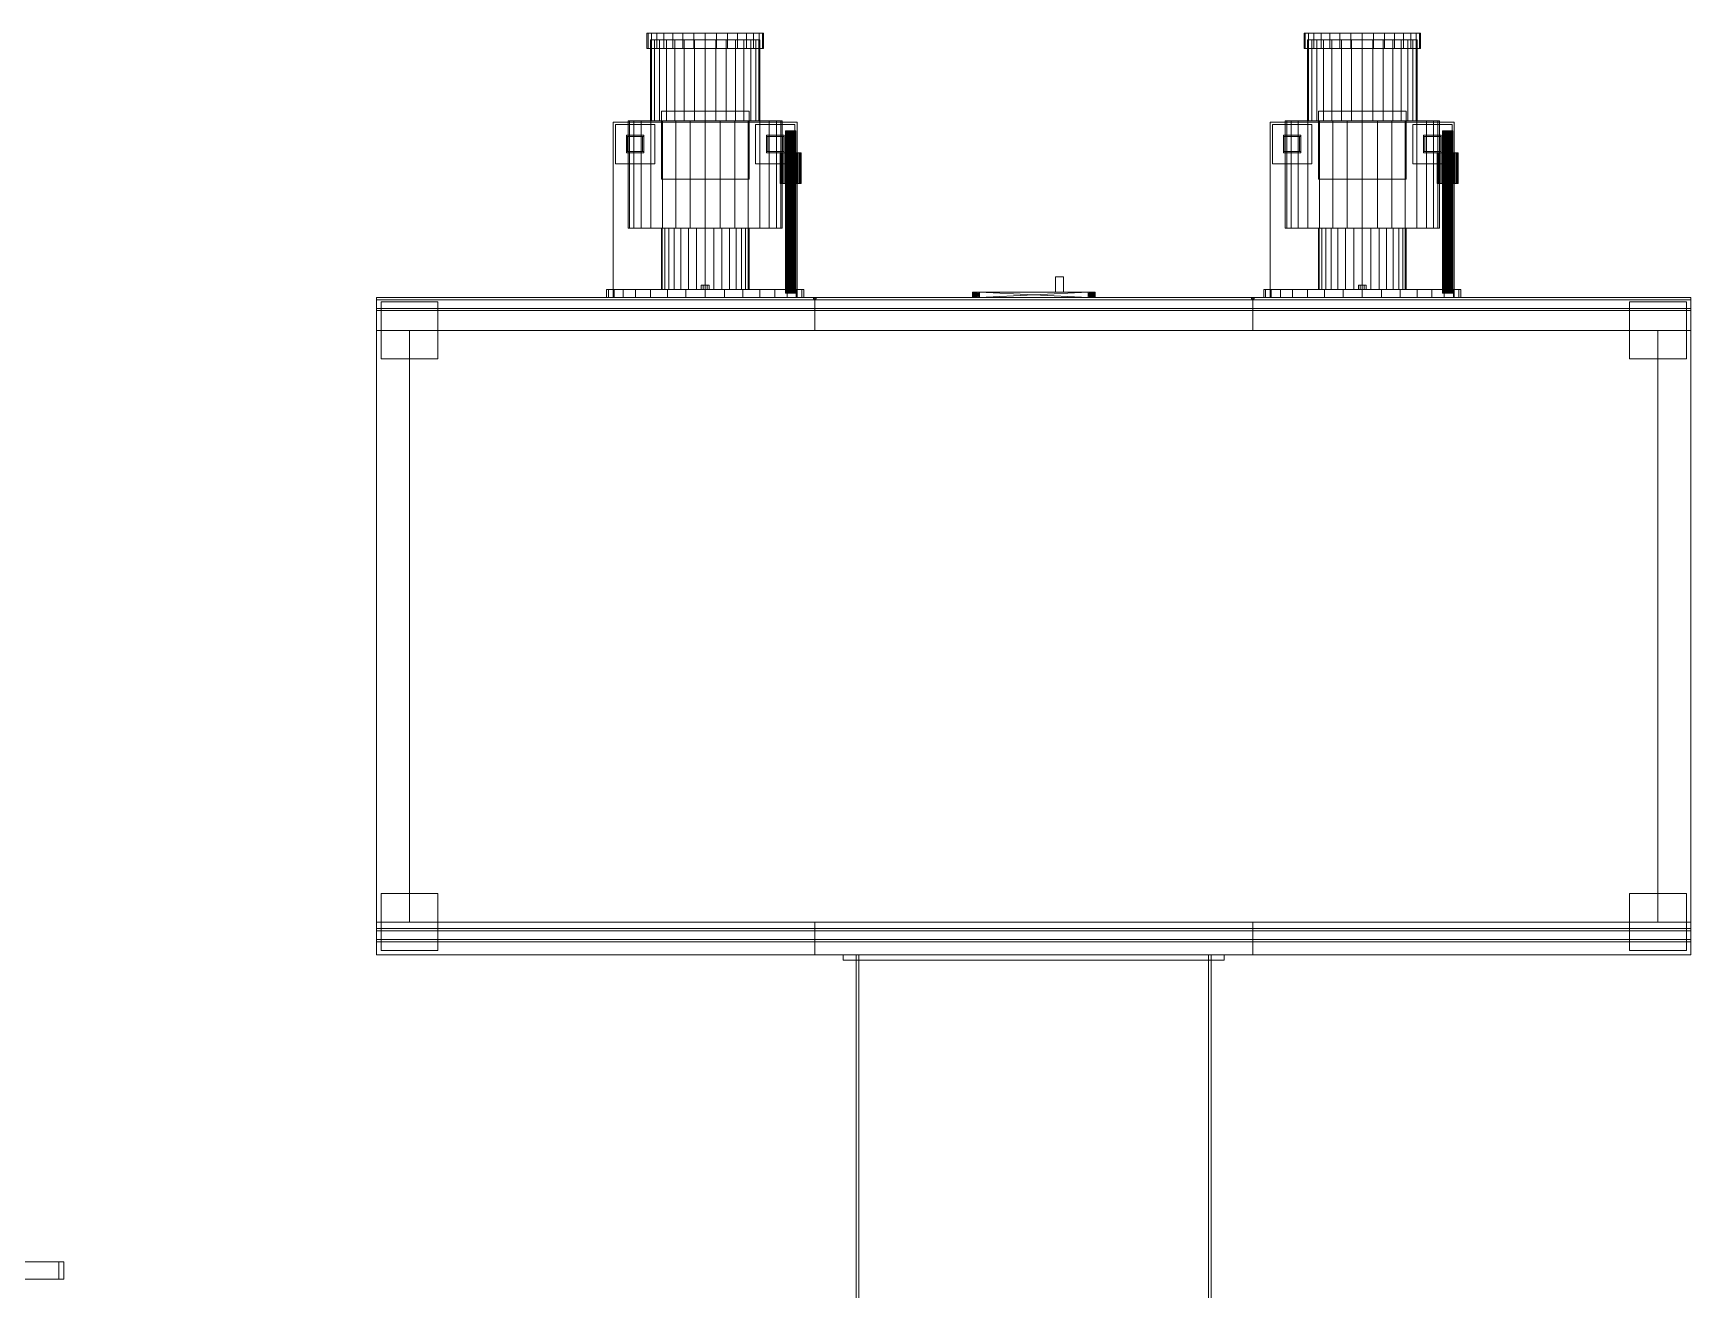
# Model space of a CAD drawing. Header units: millimetres. Extents: x -1970 to 59977, y -65068 to 6837.
# Drawn here: x 39055 to 42839, y -16564 to -13697 of the extents above; entities that cross this region are included whole.
import ezdxf

# ---------------------------------------------------------------- set-up
doc = ezdxf.new("R2010")
doc.units = ezdxf.units.MM
doc.layers.add('superior_C03', color=7, linetype='Continuous', lineweight=0)
doc.layers.add('superior_secador', color=7, linetype='Continuous', lineweight=0)

msp = doc.modelspace()

# ---------------------------------------------------------------- linework, layer by layer
at = {"layer": 'superior_C03'}
for p, q in [((39113.953, -16500), (39016.507, -16500)), ((39027.736, -16500), (39125.182, -16500)), ((39113.953, -16500), (39113.953, -16540)), ((39125.182, -16500), (39113.953, -16500)), ((39125.182, -16540), (39125.182, -16500)), ((39016.507, -16540), (39113.953, -16540)), ((39027.736, -16540), (39125.182, -16540)), ((39113.953, -16540), (39125.182, -16540))]:
    msp.add_line(p, q, dxfattribs=at)
at = {"layer": 'superior_secador'}
for p, q in [((40458.809, -13697), (40456.253, -13697)), ((40456.253, -13697), (40456.253, -13732)), ((40466.377, -13697), (40458.809, -13697)), ((40458.809, -13697), (40458.809, -13732)), ((40478.668, -13697), (40466.377, -13697)), ((40466.377, -13697), (40466.377, -13732)), ((40495.208, -13697), (40478.668, -13697)), ((40478.668, -13697), (40478.668, -13732)), ((40515.362, -13697), (40495.208, -13697)), ((40495.208, -13697), (40495.208, -13732)), ((40538.356, -13697), (40515.362, -13697)), ((40515.362, -13697), (40515.362, -13732)), ((40563.306, -13697), (40538.356, -13697)), ((40538.356, -13697), (40538.356, -13732)), ((40589.253, -13697), (40563.306, -13697)), ((40563.306, -13697), (40563.306, -13732)), ((40615.2, -13697), (40589.253, -13697)), ((40589.253, -13697), (40589.253, -13732)), ((40640.15, -13697), (40615.2, -13697)), ((40615.2, -13697), (40615.2, -13732)), ((40663.144, -13697), (40640.15, -13697)), ((40640.15, -13697), (40640.15, -13732)), ((40683.298, -13697), (40663.144, -13697)), ((40663.144, -13697), (40663.144, -13732)), ((40699.838, -13697), (40683.298, -13697)), ((40683.298, -13697), (40683.298, -13732)), ((40712.129, -13697), (40699.838, -13697)), ((40699.838, -13697), (40699.838, -13732)), ((40719.697, -13697), (40712.129, -13697)), ((40712.129, -13697), (40712.129, -13732)), ((40719.697, -13697), (40722.253, -13697)), ((40719.697, -13697), (40719.697, -13732)), ((40722.253, -13732), (40722.253, -13697)), ((41958.809, -13697), (41956.253, -13697)), ((41956.253, -13697), (41956.253, -13732)), ((41966.377, -13697), (41958.809, -13697)), ((41958.809, -13697), (41958.809, -13732)), ((41978.668, -13697), (41966.377, -13697)), ((41966.377, -13697), (41966.377, -13732)), ((41995.208, -13697), (41978.668, -13697)), ((41978.668, -13697), (41978.668, -13732)), ((42015.362, -13697), (41995.208, -13697)), ((41995.208, -13697), (41995.208, -13732)), ((42038.356, -13697), (42015.362, -13697)), ((42015.362, -13697), (42015.362, -13732)), ((42063.306, -13697), (42038.356, -13697)), ((42038.356, -13697), (42038.356, -13732)), ((42089.253, -13697), (42063.306, -13697)), ((42063.306, -13697), (42063.306, -13732)), ((42115.2, -13697), (42089.253, -13697)), ((42089.253, -13697), (42089.253, -13732)), ((42140.15, -13697), (42115.2, -13697)), ((42115.2, -13697), (42115.2, -13732)), ((42163.144, -13697), (42140.15, -13697)), ((42140.15, -13697), (42140.15, -13732)), ((42183.298, -13697), (42163.144, -13697)), ((42163.144, -13697), (42163.144, -13732)), ((42199.838, -13697), (42183.298, -13697)), ((42183.298, -13697), (42183.298, -13732)), ((42212.129, -13697), (42199.838, -13697)), ((42199.838, -13697), (42199.838, -13732)), ((42219.697, -13697), (42212.129, -13697)), ((42212.129, -13697), (42212.129, -13732)), ((42219.697, -13697), (42222.253, -13697)), ((42219.697, -13697), (42219.697, -13732)), ((42222.253, -13732), (42222.253, -13697)), ((40458.809, -13732), (40456.253, -13732)), ((40466.377, -13732), (40458.809, -13732)), ((40466.655, -13712), (40464.253, -13712)), ((40464.253, -13712), (40464.253, -13897)), ((40478.668, -13732), (40466.377, -13732)), ((40473.768, -13712), (40466.655, -13712)), ((40466.655, -13712), (40466.655, -13897)), ((40485.319, -13712), (40473.768, -13712)), ((40473.768, -13712), (40473.768, -13897)), ((40495.208, -13732), (40478.668, -13732)), ((40500.865, -13712), (40485.319, -13712)), ((40485.319, -13712), (40485.319, -13897)), ((40515.362, -13732), (40495.208, -13732)), ((40519.807, -13712), (40500.865, -13712)), ((40500.865, -13712), (40500.865, -13897)), ((40538.356, -13732), (40515.362, -13732)), ((40541.418, -13712), (40519.807, -13712)), ((40519.807, -13712), (40519.807, -13897)), ((40563.306, -13732), (40538.356, -13732)), ((40564.867, -13712), (40541.418, -13712)), ((40541.418, -13712), (40541.418, -13897)), ((40589.253, -13732), (40563.306, -13732)), ((40589.253, -13712), (40564.867, -13712)), ((40564.867, -13712), (40564.867, -13897)), ((40613.639, -13712), (40589.253, -13712)), ((40589.253, -13712), (40589.253, -13897)), ((40615.2, -13732), (40589.253, -13732)), ((40637.088, -13712), (40613.639, -13712)), ((40613.639, -13712), (40613.639, -13897)), ((40640.15, -13732), (40615.2, -13732)), ((40658.699, -13712), (40637.088, -13712)), ((40637.088, -13712), (40637.088, -13897)), ((40663.144, -13732), (40640.15, -13732)), ((40677.641, -13712), (40658.699, -13712)), ((40658.699, -13712), (40658.699, -13897)), ((40683.298, -13732), (40663.144, -13732)), ((40693.187, -13712), (40677.641, -13712)), ((40677.641, -13712), (40677.641, -13897)), ((40699.838, -13732), (40683.298, -13732)), ((40704.738, -13712), (40693.187, -13712)), ((40693.187, -13712), (40693.187, -13897)), ((40712.129, -13732), (40699.838, -13732)), ((40711.851, -13712), (40704.738, -13712)), ((40704.738, -13712), (40704.738, -13897)), ((40711.851, -13712), (40714.253, -13712)), ((40711.851, -13712), (40711.851, -13897)), ((40719.697, -13732), (40712.129, -13732)), ((40714.253, -13897), (40714.253, -13712)), ((40722.253, -13732), (40719.697, -13732)), ((41958.809, -13732), (41956.253, -13732)), ((41966.377, -13732), (41958.809, -13732)), ((41966.655, -13712), (41964.253, -13712)), ((41964.253, -13712), (41964.253, -13897)), ((41978.668, -13732), (41966.377, -13732)), ((41973.768, -13712), (41966.655, -13712)), ((41966.655, -13712), (41966.655, -13897)), ((41985.319, -13712), (41973.768, -13712)), ((41973.768, -13712), (41973.768, -13897)), ((41995.208, -13732), (41978.668, -13732)), ((42000.865, -13712), (41985.319, -13712)), ((41985.319, -13712), (41985.319, -13897)), ((42015.362, -13732), (41995.208, -13732)), ((42019.807, -13712), (42000.865, -13712)), ((42000.865, -13712), (42000.865, -13897)), ((42038.356, -13732), (42015.362, -13732)), ((42041.418, -13712), (42019.807, -13712)), ((42019.807, -13712), (42019.807, -13897)), ((42063.306, -13732), (42038.356, -13732)), ((42064.867, -13712), (42041.418, -13712)), ((42041.418, -13712), (42041.418, -13897)), ((42089.253, -13732), (42063.306, -13732)), ((42089.253, -13712), (42064.867, -13712)), ((42064.867, -13712), (42064.867, -13897)), ((42113.639, -13712), (42089.253, -13712)), ((42089.253, -13712), (42089.253, -13897)), ((42115.2, -13732), (42089.253, -13732)), ((42137.088, -13712), (42113.639, -13712)), ((42113.639, -13712), (42113.639, -13897)), ((42140.15, -13732), (42115.2, -13732)), ((42158.699, -13712), (42137.088, -13712)), ((42137.088, -13712), (42137.088, -13897)), ((42163.144, -13732), (42140.15, -13732)), ((42177.641, -13712), (42158.699, -13712)), ((42158.699, -13712), (42158.699, -13897)), ((42183.298, -13732), (42163.144, -13732)), ((42193.187, -13712), (42177.641, -13712)), ((42177.641, -13712), (42177.641, -13897)), ((42199.838, -13732), (42183.298, -13732)), ((42204.738, -13712), (42193.187, -13712)), ((42193.187, -13712), (42193.187, -13897)), ((42212.129, -13732), (42199.838, -13732)), ((42211.851, -13712), (42204.738, -13712)), ((42204.738, -13712), (42204.738, -13897)), ((42211.851, -13712), (42214.253, -13712)), ((42211.851, -13712), (42211.851, -13897)), ((42219.697, -13732), (42212.129, -13732)), ((42214.253, -13897), (42214.253, -13712)), ((42222.253, -13732), (42219.697, -13732)), ((40489.253, -14030), (40489.253, -13875)), ((40489.253, -13875), (40689.253, -13875)), ((40689.253, -13875), (40689.253, -14030)), ((41989.253, -14030), (41989.253, -13875)), ((41989.253, -13875), (42189.253, -13875)), ((42189.253, -13875), (42189.253, -14030)), ((40379.253, -14300), (40379.253, -13900)), ((40379.253, -13900), (40799.253, -13900)), ((40384.253, -13995), (40384.253, -13905)), ((40384.253, -13905), (40474.253, -13905)), ((40416.635, -13897), (40413.253, -13897)), ((40413.253, -13897), (40413.253, -14142)), ((40426.65, -13897), (40416.635, -13897)), ((40416.635, -13897), (40416.635, -14142)), ((40442.914, -13897), (40426.65, -13897)), ((40426.65, -13897), (40426.65, -14142)), ((40464.802, -13897), (40442.914, -13897)), ((40442.914, -13897), (40442.914, -14142)), ((40466.655, -13897), (40464.253, -13897)), ((40491.473, -13897), (40464.802, -13897)), ((40464.802, -13897), (40464.802, -14142)), ((40473.768, -13897), (40466.655, -13897)), ((40485.319, -13897), (40473.768, -13897)), ((40474.253, -13905), (40474.253, -13995)), ((40500.865, -13897), (40485.319, -13897)), ((40521.901, -13897), (40491.473, -13897)), ((40491.473, -13897), (40491.473, -14142)), ((40519.807, -13897), (40500.865, -13897)), ((40541.418, -13897), (40519.807, -13897)), ((40554.917, -13897), (40521.901, -13897)), ((40521.901, -13897), (40521.901, -14142)), ((40564.867, -13897), (40541.418, -13897)), ((40589.253, -13897), (40554.917, -13897)), ((40554.917, -13897), (40554.917, -14142)), ((40589.253, -13897), (40564.867, -13897)), ((40623.589, -13897), (40589.253, -13897)), ((40589.253, -13897), (40589.253, -14142)), ((40613.639, -13897), (40589.253, -13897)), ((40637.088, -13897), (40613.639, -13897)), ((40656.605, -13897), (40623.589, -13897)), ((40623.589, -13897), (40623.589, -14142)), ((40658.699, -13897), (40637.088, -13897)), ((40687.033, -13897), (40656.605, -13897)), ((40656.605, -13897), (40656.605, -14142)), ((40677.641, -13897), (40658.699, -13897)), ((40693.187, -13897), (40677.641, -13897)), ((40713.704, -13897), (40687.033, -13897)), ((40687.033, -13897), (40687.033, -14142)), ((40704.738, -13897), (40693.187, -13897)), ((40704.253, -13995), (40704.253, -13905)), ((40704.253, -13905), (40794.253, -13905)), ((40711.851, -13897), (40704.738, -13897)), ((40714.253, -13897), (40711.851, -13897)), ((40735.592, -13897), (40713.704, -13897)), ((40713.704, -13897), (40713.704, -14142)), ((40751.856, -13897), (40735.592, -13897)), ((40735.592, -13897), (40735.592, -14142)), ((40761.871, -13897), (40751.856, -13897)), ((40751.856, -13897), (40751.856, -14142)), ((40761.871, -13897), (40765.253, -13897)), ((40761.871, -13897), (40761.871, -14142)), ((40765.253, -14142), (40765.253, -13897)), ((40772.484, -13920), (40772.253, -13920)), ((40772.253, -13920), (40772.253, -14290)), ((40773.166, -13920), (40772.484, -13920)), ((40772.484, -13920), (40772.484, -14290)), ((40774.275, -13920), (40773.166, -13920)), ((40773.166, -13920), (40773.166, -14290)), ((40775.768, -13920), (40774.275, -13920)), ((40774.275, -13920), (40774.275, -14290)), ((40777.586, -13920), (40775.768, -13920)), ((40775.768, -13920), (40775.768, -14290)), ((40779.661, -13920), (40777.586, -13920)), ((40777.586, -13920), (40777.586, -14290)), ((40781.912, -13920), (40779.661, -13920)), ((40779.661, -13920), (40779.661, -14290)), ((40784.253, -13920), (40781.912, -13920)), ((40781.912, -13920), (40781.912, -14290)), ((40786.594, -13920), (40784.253, -13920)), ((40784.253, -13920), (40784.253, -14290)), ((40788.845, -13920), (40786.594, -13920)), ((40786.594, -13920), (40786.594, -14290)), ((40790.92, -13920), (40788.845, -13920)), ((40788.845, -13920), (40788.845, -14290)), ((40792.738, -13920), (40790.92, -13920)), ((40790.92, -13920), (40790.92, -14290)), ((40794.231, -13920), (40792.738, -13920)), ((40792.738, -13920), (40792.738, -14290)), ((40795.34, -13920), (40794.231, -13920)), ((40794.231, -13920), (40794.231, -14290)), ((40794.253, -13905), (40794.253, -13995)), ((40796.022, -13920), (40795.34, -13920)), ((40795.34, -13920), (40795.34, -14290)), ((40796.022, -13920), (40796.253, -13920)), ((40796.022, -13920), (40796.022, -14290)), ((40796.253, -14290), (40796.253, -13920)), ((40799.253, -13900), (40799.253, -14300)), ((41879.253, -14300), (41879.253, -13900)), ((41879.253, -13900), (42299.253, -13900)), ((41884.253, -13995), (41884.253, -13905)), ((41884.253, -13905), (41974.253, -13905)), ((41916.635, -13897), (41913.253, -13897)), ((41913.253, -13897), (41913.253, -14142)), ((41926.65, -13897), (41916.635, -13897)), ((41916.635, -13897), (41916.635, -14142)), ((41942.914, -13897), (41926.65, -13897)), ((41926.65, -13897), (41926.65, -14142)), ((41964.802, -13897), (41942.914, -13897)), ((41942.914, -13897), (41942.914, -14142)), ((41966.655, -13897), (41964.253, -13897)), ((41991.473, -13897), (41964.802, -13897)), ((41964.802, -13897), (41964.802, -14142)), ((41973.768, -13897), (41966.655, -13897)), ((41985.319, -13897), (41973.768, -13897)), ((41974.253, -13905), (41974.253, -13995)), ((42000.865, -13897), (41985.319, -13897)), ((42021.901, -13897), (41991.473, -13897)), ((41991.473, -13897), (41991.473, -14142)), ((42019.807, -13897), (42000.865, -13897)), ((42041.418, -13897), (42019.807, -13897)), ((42054.917, -13897), (42021.901, -13897)), ((42021.901, -13897), (42021.901, -14142)), ((42064.867, -13897), (42041.418, -13897)), ((42089.253, -13897), (42054.917, -13897)), ((42054.917, -13897), (42054.917, -14142)), ((42089.253, -13897), (42064.867, -13897)), ((42123.589, -13897), (42089.253, -13897)), ((42089.253, -13897), (42089.253, -14142)), ((42113.639, -13897), (42089.253, -13897)), ((42137.088, -13897), (42113.639, -13897)), ((42156.605, -13897), (42123.589, -13897)), ((42123.589, -13897), (42123.589, -14142)), ((42158.699, -13897), (42137.088, -13897)), ((42187.033, -13897), (42156.605, -13897)), ((42156.605, -13897), (42156.605, -14142)), ((42177.641, -13897), (42158.699, -13897)), ((42193.187, -13897), (42177.641, -13897)), ((42213.704, -13897), (42187.033, -13897)), ((42187.033, -13897), (42187.033, -14142)), ((42204.738, -13897), (42193.187, -13897)), ((42204.253, -13995), (42204.253, -13905)), ((42204.253, -13905), (42294.253, -13905)), ((42211.851, -13897), (42204.738, -13897)), ((42214.253, -13897), (42211.851, -13897)), ((42235.592, -13897), (42213.704, -13897)), ((42213.704, -13897), (42213.704, -14142)), ((42251.856, -13897), (42235.592, -13897)), ((42235.592, -13897), (42235.592, -14142)), ((42261.871, -13897), (42251.856, -13897)), ((42251.856, -13897), (42251.856, -14142)), ((42261.871, -13897), (42265.253, -13897)), ((42261.871, -13897), (42261.871, -14142)), ((42265.253, -14142), (42265.253, -13897)), ((42272.484, -13920), (42272.253, -13920)), ((42272.253, -13920), (42272.253, -14290)), ((42273.166, -13920), (42272.484, -13920)), ((42272.484, -13920), (42272.484, -14290)), ((42274.275, -13920), (42273.166, -13920)), ((42273.166, -13920), (42273.166, -14290)), ((42275.768, -13920), (42274.275, -13920)), ((42274.275, -13920), (42274.275, -14290)), ((42277.586, -13920), (42275.768, -13920)), ((42275.768, -13920), (42275.768, -14290)), ((42279.661, -13920), (42277.586, -13920)), ((42277.586, -13920), (42277.586, -14290)), ((42281.912, -13920), (42279.661, -13920)), ((42279.661, -13920), (42279.661, -14290)), ((42284.253, -13920), (42281.912, -13920)), ((42281.912, -13920), (42281.912, -14290)), ((42286.594, -13920), (42284.253, -13920)), ((42284.253, -13920), (42284.253, -14290)), ((42288.845, -13920), (42286.594, -13920)), ((42286.594, -13920), (42286.594, -14290)), ((42290.92, -13920), (42288.845, -13920)), ((42288.845, -13920), (42288.845, -14290)), ((42292.738, -13920), (42290.92, -13920)), ((42290.92, -13920), (42290.92, -14290)), ((42294.231, -13920), (42292.738, -13920)), ((42292.738, -13920), (42292.738, -14290)), ((42295.34, -13920), (42294.231, -13920)), ((42294.231, -13920), (42294.231, -14290)), ((42294.253, -13905), (42294.253, -13995)), ((42296.022, -13920), (42295.34, -13920)), ((42295.34, -13920), (42295.34, -14290)), ((42296.022, -13920), (42296.253, -13920)), ((42296.022, -13920), (42296.022, -14290)), ((42296.253, -14290), (42296.253, -13920)), ((42299.253, -13900), (42299.253, -14300)), ((40409.253, -13933), (40409.253, -13930)), ((40409.253, -13930), (40449.253, -13930)), ((40449.253, -13933), (40409.253, -13933)), ((40409.253, -13967), (40409.253, -13933)), ((40409.253, -13933), (40412.253, -13933)), ((40412.253, -13933), (40412.253, -13967)), ((40446.253, -13967), (40446.253, -13933)), ((40446.253, -13933), (40449.253, -13933)), ((40449.253, -13930), (40449.253, -13933)), ((40449.253, -13933), (40449.253, -13967)), ((40729.253, -13933), (40729.253, -13930)), ((40729.253, -13930), (40769.253, -13930)), ((40769.253, -13933), (40729.253, -13933)), ((40729.253, -13967), (40729.253, -13933)), ((40729.253, -13933), (40732.253, -13933)), ((40732.253, -13933), (40732.253, -13967)), ((40766.253, -13967), (40766.253, -13933)), ((40766.253, -13933), (40769.253, -13933)), ((40769.253, -13930), (40769.253, -13933)), ((40769.253, -13933), (40769.253, -13967)), ((41909.253, -13933), (41909.253, -13930)), ((41909.253, -13930), (41949.253, -13930)), ((41949.253, -13933), (41909.253, -13933)), ((41909.253, -13967), (41909.253, -13933)), ((41909.253, -13933), (41912.253, -13933)), ((41912.253, -13933), (41912.253, -13967)), ((41946.253, -13967), (41946.253, -13933)), ((41946.253, -13933), (41949.253, -13933)), ((41949.253, -13930), (41949.253, -13933)), ((41949.253, -13933), (41949.253, -13967)), ((42229.253, -13933), (42229.253, -13930)), ((42229.253, -13930), (42269.253, -13930)), ((42269.253, -13933), (42229.253, -13933)), ((42229.253, -13967), (42229.253, -13933)), ((42229.253, -13933), (42232.253, -13933)), ((42232.253, -13933), (42232.253, -13967)), ((42266.253, -13967), (42266.253, -13933)), ((42266.253, -13933), (42269.253, -13933)), ((42269.253, -13930), (42269.253, -13933)), ((42269.253, -13933), (42269.253, -13967)), ((40474.253, -13995), (40384.253, -13995)), ((40409.253, -13970), (40409.253, -13967)), ((40409.253, -13967), (40449.253, -13967)), ((40412.253, -13967), (40409.253, -13967)), ((40449.253, -13970), (40409.253, -13970)), ((40449.253, -13967), (40446.253, -13967)), ((40449.253, -13967), (40449.253, -13970)), ((40794.253, -13995), (40704.253, -13995)), ((40729.253, -13970), (40729.253, -13967)), ((40729.253, -13967), (40769.253, -13967)), ((40732.253, -13967), (40729.253, -13967)), ((40769.253, -13970), (40729.253, -13970)), ((40760.714, -13970), (40760.253, -13970)), ((40760.253, -13970), (40760.253, -14040)), ((40762.08, -13970), (40760.714, -13970)), ((40760.714, -13970), (40760.714, -14040)), ((40764.298, -13970), (40762.08, -13970)), ((40762.08, -13970), (40762.08, -14040)), ((40767.282, -13970), (40764.298, -13970)), ((40764.298, -13970), (40764.298, -14040)), ((40769.253, -13967), (40766.253, -13967)), ((40770.919, -13970), (40767.282, -13970)), ((40767.282, -13970), (40767.282, -14040)), ((40769.253, -13967), (40769.253, -13970)), ((40775.069, -13970), (40770.919, -13970)), ((40770.919, -13970), (40770.919, -14040)), ((40779.571, -13970), (40775.069, -13970)), ((40775.069, -13970), (40775.069, -14040)), ((40784.253, -13970), (40779.571, -13970)), ((40779.571, -13970), (40779.571, -14040)), ((40788.935, -13970), (40784.253, -13970)), ((40784.253, -13970), (40784.253, -14040)), ((40793.437, -13970), (40788.935, -13970)), ((40788.935, -13970), (40788.935, -14040)), ((40797.587, -13970), (40793.437, -13970)), ((40793.437, -13970), (40793.437, -14040)), ((40801.224, -13970), (40797.587, -13970)), ((40797.587, -13970), (40797.587, -14040)), ((40804.208, -13970), (40801.224, -13970)), ((40801.224, -13970), (40801.224, -14040)), ((40806.426, -13970), (40804.208, -13970)), ((40804.208, -13970), (40804.208, -14040)), ((40807.792, -13970), (40806.426, -13970)), ((40806.426, -13970), (40806.426, -14040)), ((40807.792, -13970), (40808.253, -13970)), ((40807.792, -13970), (40807.792, -14040)), ((40808.253, -14040), (40808.253, -13970)), ((41974.253, -13995), (41884.253, -13995)), ((41909.253, -13970), (41909.253, -13967)), ((41909.253, -13967), (41949.253, -13967)), ((41912.253, -13967), (41909.253, -13967)), ((41949.253, -13970), (41909.253, -13970)), ((41949.253, -13967), (41946.253, -13967)), ((41949.253, -13967), (41949.253, -13970)), ((42294.253, -13995), (42204.253, -13995)), ((42229.253, -13970), (42229.253, -13967)), ((42229.253, -13967), (42269.253, -13967)), ((42232.253, -13967), (42229.253, -13967)), ((42269.253, -13970), (42229.253, -13970)), ((42260.714, -13970), (42260.253, -13970)), ((42260.253, -13970), (42260.253, -14040)), ((42262.08, -13970), (42260.714, -13970)), ((42260.714, -13970), (42260.714, -14040)), ((42264.298, -13970), (42262.08, -13970)), ((42262.08, -13970), (42262.08, -14040)), ((42267.282, -13970), (42264.298, -13970)), ((42264.298, -13970), (42264.298, -14040)), ((42269.253, -13967), (42266.253, -13967)), ((42270.919, -13970), (42267.282, -13970)), ((42267.282, -13970), (42267.282, -14040)), ((42269.253, -13967), (42269.253, -13970)), ((42275.069, -13970), (42270.919, -13970)), ((42270.919, -13970), (42270.919, -14040)), ((42279.571, -13970), (42275.069, -13970)), ((42275.069, -13970), (42275.069, -14040)), ((42284.253, -13970), (42279.571, -13970)), ((42279.571, -13970), (42279.571, -14040)), ((42288.935, -13970), (42284.253, -13970)), ((42284.253, -13970), (42284.253, -14040)), ((42293.437, -13970), (42288.935, -13970)), ((42288.935, -13970), (42288.935, -14040)), ((42297.587, -13970), (42293.437, -13970)), ((42293.437, -13970), (42293.437, -14040)), ((42301.224, -13970), (42297.587, -13970)), ((42297.587, -13970), (42297.587, -14040)), ((42304.208, -13970), (42301.224, -13970)), ((42301.224, -13970), (42301.224, -14040)), ((42306.426, -13970), (42304.208, -13970)), ((42304.208, -13970), (42304.208, -14040)), ((42307.792, -13970), (42306.426, -13970)), ((42306.426, -13970), (42306.426, -14040)), ((42307.792, -13970), (42308.253, -13970)), ((42307.792, -13970), (42307.792, -14040)), ((42308.253, -14040), (42308.253, -13970)), ((40689.253, -14030), (40489.253, -14030)), ((42189.253, -14030), (41989.253, -14030)), ((40760.714, -14040), (40760.253, -14040)), ((40762.08, -14040), (40760.714, -14040)), ((40764.298, -14040), (40762.08, -14040)), ((40767.282, -14040), (40764.298, -14040)), ((40770.919, -14040), (40767.282, -14040)), ((40775.069, -14040), (40770.919, -14040)), ((40779.571, -14040), (40775.069, -14040)), ((40784.253, -14040), (40779.571, -14040)), ((40788.935, -14040), (40784.253, -14040)), ((40793.437, -14040), (40788.935, -14040)), ((40797.587, -14040), (40793.437, -14040)), ((40801.224, -14040), (40797.587, -14040)), ((40804.208, -14040), (40801.224, -14040)), ((40806.426, -14040), (40804.208, -14040)), ((40807.792, -14040), (40806.426, -14040)), ((40808.253, -14040), (40807.792, -14040)), ((42260.714, -14040), (42260.253, -14040)), ((42262.08, -14040), (42260.714, -14040)), ((42264.298, -14040), (42262.08, -14040)), ((42267.282, -14040), (42264.298, -14040)), ((42270.919, -14040), (42267.282, -14040)), ((42275.069, -14040), (42270.919, -14040)), ((42279.571, -14040), (42275.069, -14040)), ((42284.253, -14040), (42279.571, -14040)), ((42288.935, -14040), (42284.253, -14040)), ((42293.437, -14040), (42288.935, -14040)), ((42297.587, -14040), (42293.437, -14040)), ((42301.224, -14040), (42297.587, -14040)), ((42304.208, -14040), (42301.224, -14040)), ((42306.426, -14040), (42304.208, -14040)), ((42307.792, -14040), (42306.426, -14040)), ((42308.253, -14040), (42307.792, -14040)), ((40416.635, -14142), (40413.253, -14142)), ((40426.65, -14142), (40416.635, -14142)), ((40442.914, -14142), (40426.65, -14142)), ((40464.802, -14142), (40442.914, -14142)), ((40491.473, -14142), (40464.802, -14142)), ((40491.174, -14142), (40489.253, -14142)), ((40489.253, -14142), (40489.253, -14282)), ((40496.865, -14142), (40491.174, -14142)), ((40491.174, -14142), (40491.174, -14282)), ((40521.901, -14142), (40491.473, -14142)), ((40506.106, -14142), (40496.865, -14142)), ((40496.865, -14142), (40496.865, -14282)), ((40518.542, -14142), (40506.106, -14142)), ((40506.106, -14142), (40506.106, -14282)), ((40533.696, -14142), (40518.542, -14142)), ((40518.542, -14142), (40518.542, -14282)), ((40554.917, -14142), (40521.901, -14142)), ((40550.985, -14142), (40533.696, -14142)), ((40533.696, -14142), (40533.696, -14282)), ((40569.744, -14142), (40550.985, -14142)), ((40550.985, -14142), (40550.985, -14282)), ((40589.253, -14142), (40554.917, -14142)), ((40589.253, -14142), (40569.744, -14142)), ((40569.744, -14142), (40569.744, -14282)), ((40608.762, -14142), (40589.253, -14142)), ((40589.253, -14142), (40589.253, -14282)), ((40623.589, -14142), (40589.253, -14142)), ((40627.521, -14142), (40608.762, -14142)), ((40608.762, -14142), (40608.762, -14282)), ((40656.605, -14142), (40623.589, -14142)), ((40644.81, -14142), (40627.521, -14142)), ((40627.521, -14142), (40627.521, -14282)), ((40659.964, -14142), (40644.81, -14142)), ((40644.81, -14142), (40644.81, -14282)), ((40687.033, -14142), (40656.605, -14142)), ((40672.4, -14142), (40659.964, -14142)), ((40659.964, -14142), (40659.964, -14282)), ((40681.641, -14142), (40672.4, -14142)), ((40672.4, -14142), (40672.4, -14282)), ((40687.331, -14142), (40681.641, -14142)), ((40681.641, -14142), (40681.641, -14282)), ((40713.704, -14142), (40687.033, -14142)), ((40687.331, -14142), (40689.253, -14142)), ((40687.331, -14142), (40687.331, -14282)), ((40689.253, -14282), (40689.253, -14142)), ((40735.592, -14142), (40713.704, -14142)), ((40751.856, -14142), (40735.592, -14142)), ((40761.871, -14142), (40751.856, -14142)), ((40765.253, -14142), (40761.871, -14142)), ((41916.635, -14142), (41913.253, -14142)), ((41926.65, -14142), (41916.635, -14142)), ((41942.914, -14142), (41926.65, -14142)), ((41964.802, -14142), (41942.914, -14142)), ((41991.473, -14142), (41964.802, -14142)), ((41991.174, -14142), (41989.253, -14142)), ((41989.253, -14142), (41989.253, -14282)), ((41996.865, -14142), (41991.174, -14142)), ((41991.174, -14142), (41991.174, -14282)), ((42021.901, -14142), (41991.473, -14142)), ((42006.106, -14142), (41996.865, -14142)), ((41996.865, -14142), (41996.865, -14282)), ((42018.542, -14142), (42006.106, -14142)), ((42006.106, -14142), (42006.106, -14282)), ((42033.696, -14142), (42018.542, -14142)), ((42018.542, -14142), (42018.542, -14282)), ((42054.917, -14142), (42021.901, -14142)), ((42050.985, -14142), (42033.696, -14142)), ((42033.696, -14142), (42033.696, -14282)), ((42069.744, -14142), (42050.985, -14142)), ((42050.985, -14142), (42050.985, -14282)), ((42089.253, -14142), (42054.917, -14142)), ((42089.253, -14142), (42069.744, -14142)), ((42069.744, -14142), (42069.744, -14282)), ((42108.762, -14142), (42089.253, -14142)), ((42089.253, -14142), (42089.253, -14282)), ((42123.589, -14142), (42089.253, -14142)), ((42127.521, -14142), (42108.762, -14142)), ((42108.762, -14142), (42108.762, -14282)), ((42156.605, -14142), (42123.589, -14142)), ((42144.81, -14142), (42127.521, -14142)), ((42127.521, -14142), (42127.521, -14282)), ((42159.964, -14142), (42144.81, -14142)), ((42144.81, -14142), (42144.81, -14282)), ((42187.033, -14142), (42156.605, -14142)), ((42172.4, -14142), (42159.964, -14142)), ((42159.964, -14142), (42159.964, -14282)), ((42181.641, -14142), (42172.4, -14142)), ((42172.4, -14142), (42172.4, -14282)), ((42187.331, -14142), (42181.641, -14142)), ((42181.641, -14142), (42181.641, -14282)), ((42213.704, -14142), (42187.033, -14142)), ((42187.331, -14142), (42189.253, -14142)), ((42187.331, -14142), (42187.331, -14282)), ((42189.253, -14282), (42189.253, -14142)), ((42235.592, -14142), (42213.704, -14142)), ((42251.856, -14142), (42235.592, -14142)), ((42261.871, -14142), (42251.856, -14142)), ((42265.253, -14142), (42261.871, -14142)), ((41389.253, -14288), (41389.253, -14253)), ((41389.253, -14253), (41407.253, -14253)), ((41407.253, -14253), (41407.253, -14288)), ((39839.253, -14330), (39839.253, -14300)), ((39839.253, -14300), (42839.253, -14300)), ((39839.253, -14305), (39839.253, -14300)), ((39839.253, -15800), (39839.253, -14300)), ((39839.253, -14375), (39839.253, -14300)), ((39839.253, -14300), (40839.253, -14300)), ((40368.576, -14282), (40364.253, -14282)), ((40364.253, -14282), (40364.253, -14300)), ((40368.576, -14300), (40364.253, -14300)), ((40381.38, -14282), (40368.576, -14282)), ((40368.576, -14282), (40368.576, -14300)), ((40381.38, -14300), (40368.576, -14300)), ((40799.253, -14300), (40379.253, -14300)), ((40402.172, -14282), (40381.38, -14282)), ((40381.38, -14282), (40381.38, -14300)), ((40402.172, -14300), (40381.38, -14300)), ((40430.154, -14282), (40402.172, -14282)), ((40402.172, -14282), (40402.172, -14300)), ((40430.154, -14300), (40402.172, -14300)), ((40464.25, -14282), (40430.154, -14282)), ((40430.154, -14282), (40430.154, -14300)), ((40464.25, -14300), (40430.154, -14300)), ((40503.149, -14282), (40464.25, -14282)), ((40464.25, -14282), (40464.25, -14300)), ((40503.149, -14300), (40464.25, -14300)), ((40491.174, -14282), (40489.253, -14282)), ((40496.865, -14282), (40491.174, -14282)), ((40506.106, -14282), (40496.865, -14282)), ((40545.358, -14282), (40503.149, -14282)), ((40503.149, -14282), (40503.149, -14300)), ((40545.358, -14300), (40503.149, -14300)), ((40518.542, -14282), (40506.106, -14282)), ((40533.696, -14282), (40518.542, -14282)), ((40550.985, -14282), (40533.696, -14282)), ((40589.253, -14282), (40545.358, -14282)), ((40545.358, -14282), (40545.358, -14300)), ((40589.253, -14300), (40545.358, -14300)), ((40569.744, -14282), (40550.985, -14282)), ((40589.253, -14282), (40569.744, -14282)), ((40584.753, -14272), (40580.253, -14272)), ((40580.253, -14272), (40580.253, -14282)), ((40584.753, -14282), (40580.253, -14282)), ((40593.753, -14272), (40584.753, -14272)), ((40584.753, -14272), (40584.753, -14282)), ((40593.753, -14282), (40584.753, -14282)), ((40633.148, -14282), (40589.253, -14282)), ((40589.253, -14282), (40589.253, -14300)), ((40608.762, -14282), (40589.253, -14282)), ((40633.148, -14300), (40589.253, -14300)), ((40593.753, -14272), (40598.253, -14272)), ((40593.753, -14272), (40593.753, -14282)), ((40598.253, -14282), (40593.753, -14282)), ((40598.253, -14282), (40598.253, -14272)), ((40627.521, -14282), (40608.762, -14282)), ((40644.81, -14282), (40627.521, -14282)), ((40675.357, -14282), (40633.148, -14282)), ((40633.148, -14282), (40633.148, -14300)), ((40675.357, -14300), (40633.148, -14300)), ((40659.964, -14282), (40644.81, -14282)), ((40672.4, -14282), (40659.964, -14282)), ((40681.641, -14282), (40672.4, -14282)), ((40714.256, -14282), (40675.357, -14282)), ((40675.357, -14282), (40675.357, -14300)), ((40714.256, -14300), (40675.357, -14300)), ((40687.331, -14282), (40681.641, -14282)), ((40689.253, -14282), (40687.331, -14282)), ((40748.352, -14282), (40714.256, -14282)), ((40714.256, -14282), (40714.256, -14300)), ((40748.352, -14300), (40714.256, -14300)), ((40776.334, -14282), (40748.352, -14282)), ((40748.352, -14282), (40748.352, -14300)), ((40776.334, -14300), (40748.352, -14300)), ((40772.484, -14290), (40772.253, -14290)), ((40773.166, -14290), (40772.484, -14290)), ((40774.275, -14290), (40773.166, -14290)), ((40775.768, -14290), (40774.275, -14290)), ((40777.586, -14290), (40775.768, -14290)), ((40797.126, -14282), (40776.334, -14282)), ((40776.334, -14282), (40776.334, -14300)), ((40797.126, -14300), (40776.334, -14300)), ((40779.661, -14290), (40777.586, -14290)), ((40781.912, -14290), (40779.661, -14290)), ((40784.253, -14290), (40781.912, -14290)), ((40786.594, -14290), (40784.253, -14290)), ((40788.845, -14290), (40786.594, -14290)), ((40790.92, -14290), (40788.845, -14290)), ((40792.738, -14290), (40790.92, -14290)), ((40794.231, -14290), (40792.738, -14290)), ((40795.34, -14290), (40794.231, -14290)), ((40796.022, -14290), (40795.34, -14290)), ((40796.253, -14290), (40796.022, -14290)), ((40809.93, -14282), (40797.126, -14282)), ((40797.126, -14282), (40797.126, -14300)), ((40809.93, -14300), (40797.126, -14300)), ((40809.93, -14282), (40814.253, -14282)), ((40809.93, -14282), (40809.93, -14300)), ((40814.253, -14300), (40809.93, -14300)), ((40814.253, -14300), (40814.253, -14282)), ((40836.253, -14303), (40836.253, -14300)), ((40836.253, -14300), (40842.253, -14300)), ((40842.253, -14303), (40836.253, -14303)), ((40839.253, -14300), (40839.253, -14375)), ((40839.253, -14300), (41839.253, -14300)), ((40842.253, -14300), (40842.253, -14303)), ((41199.413, -14288), (41199.253, -14288)), ((41199.253, -14288), (41199.893, -14288)), ((41200.693, -14288), (41199.253, -14288)), ((41199.253, -14288), (41201.813, -14288)), ((41199.413, -14288), (41199.253, -14300)), ((41199.253, -14288), (41199.253, -14300)), ((41199.253, -14288), (41199.413, -14300)), ((41199.253, -14300), (41199.413, -14300)), ((41199.893, -14300), (41199.253, -14300)), ((41199.253, -14300), (41200.693, -14300)), ((41201.813, -14300), (41199.253, -14300)), ((41200.693, -14288), (41199.413, -14288)), ((41199.413, -14288), (41199.893, -14288)), ((41199.893, -14288), (41199.413, -14300)), ((41199.413, -14288), (41199.413, -14300)), ((41199.413, -14288), (41199.893, -14300)), ((41199.413, -14300), (41200.693, -14300)), ((41199.893, -14300), (41199.413, -14300)), ((41199.893, -14288), (41200.693, -14288)), ((41199.893, -14288), (41201.813, -14288)), ((41200.693, -14288), (41199.893, -14300)), ((41199.893, -14288), (41199.893, -14300)), ((41199.893, -14288), (41200.693, -14300)), ((41200.693, -14300), (41199.893, -14300)), ((41201.813, -14300), (41199.893, -14300)), ((41203.253, -14288), (41200.693, -14288)), ((41200.693, -14288), (41201.813, -14288)), ((41207.093, -14288), (41200.693, -14288)), ((41463.253, -14288), (41200.693, -14288)), ((41201.813, -14288), (41200.693, -14300)), ((41200.693, -14288), (41200.693, -14300)), ((41200.693, -14288), (41201.813, -14300)), ((41200.693, -14300), (41203.253, -14300)), ((41201.813, -14300), (41200.693, -14300)), ((41200.693, -14300), (41207.093, -14300)), ((41200.693, -14300), (41463.253, -14300)), ((41201.813, -14288), (41203.253, -14288)), ((41201.813, -14288), (41205.013, -14288)), ((41201.813, -14288), (41209.493, -14288)), ((41201.813, -14288), (41475.253, -14288)), ((41463.253, -14288), (41201.813, -14288)), ((41203.253, -14288), (41201.813, -14300)), ((41201.813, -14288), (41201.813, -14300)), ((41201.813, -14288), (41203.253, -14300)), ((41203.253, -14300), (41201.813, -14300)), ((41205.013, -14300), (41201.813, -14300)), ((41209.493, -14300), (41201.813, -14300)), ((41475.253, -14300), (41201.813, -14300)), ((41201.813, -14300), (41463.253, -14300)), ((41207.093, -14288), (41203.253, -14288)), ((41203.253, -14288), (41205.013, -14288)), ((41205.013, -14288), (41203.253, -14300)), ((41203.253, -14288), (41203.253, -14300)), ((41203.253, -14288), (41205.013, -14300)), ((41203.253, -14300), (41207.093, -14300)), ((41205.013, -14300), (41203.253, -14300)), ((41205.013, -14288), (41207.093, -14288)), ((41205.013, -14288), (41209.493, -14288)), ((41207.093, -14288), (41205.013, -14300)), ((41205.013, -14288), (41205.013, -14300)), ((41205.013, -14288), (41207.093, -14300)), ((41207.093, -14300), (41205.013, -14300)), ((41209.493, -14300), (41205.013, -14300)), ((41212.213, -14288), (41207.093, -14288)), ((41207.093, -14288), (41209.493, -14288)), ((41463.253, -14288), (41207.093, -14288)), ((41209.493, -14288), (41207.093, -14300)), ((41207.093, -14288), (41207.093, -14300)), ((41207.093, -14288), (41209.493, -14300)), ((41207.093, -14300), (41212.213, -14300)), ((41209.493, -14300), (41207.093, -14300)), ((41207.093, -14300), (41463.253, -14300)), ((41209.493, -14288), (41215.253, -14288)), ((41212.213, -14288), (41209.493, -14288)), ((41209.493, -14288), (41466.293, -14288)), ((41209.493, -14288), (41475.253, -14288)), ((41212.213, -14288), (41209.493, -14300)), ((41209.493, -14288), (41209.493, -14300)), ((41209.493, -14288), (41212.213, -14300)), ((41215.253, -14300), (41209.493, -14300)), ((41209.493, -14300), (41212.213, -14300)), ((41466.293, -14300), (41209.493, -14300)), ((41475.253, -14300), (41209.493, -14300)), ((41215.253, -14288), (41212.213, -14288)), ((41463.253, -14288), (41212.213, -14288)), ((41215.253, -14288), (41212.213, -14300)), ((41212.213, -14288), (41212.213, -14300)), ((41212.213, -14288), (41215.253, -14300)), ((41212.213, -14300), (41215.253, -14300)), ((41212.213, -14300), (41463.253, -14300)), ((41215.253, -14288), (41466.293, -14288)), ((41463.253, -14288), (41215.253, -14288)), ((41215.253, -14300), (41215.253, -14288)), ((41215.253, -14288), (41463.253, -14300)), ((41463.253, -14288), (41215.253, -14300)), ((41466.293, -14300), (41215.253, -14300)), ((41215.253, -14300), (41463.253, -14300)), ((41407.253, -14288), (41389.253, -14288)), ((41466.293, -14288), (41463.253, -14288)), ((41469.013, -14288), (41463.253, -14288)), ((41473.493, -14288), (41463.253, -14288)), ((41478.613, -14288), (41463.253, -14288)), ((41475.253, -14288), (41463.253, -14288)), ((41463.253, -14288), (41463.253, -14300)), ((41463.253, -14288), (41466.293, -14300)), ((41466.293, -14288), (41463.253, -14300)), ((41463.253, -14300), (41466.293, -14300)), ((41463.253, -14300), (41469.013, -14300)), ((41463.253, -14300), (41473.493, -14300)), ((41463.253, -14300), (41478.613, -14300)), ((41463.253, -14300), (41475.253, -14300)), ((41466.293, -14288), (41471.413, -14288)), ((41469.013, -14288), (41466.293, -14288)), ((41466.293, -14288), (41475.253, -14288)), ((41466.293, -14288), (41466.293, -14300)), ((41466.293, -14288), (41469.013, -14300)), ((41469.013, -14288), (41466.293, -14300)), ((41471.413, -14300), (41466.293, -14300)), ((41466.293, -14300), (41469.013, -14300)), ((41475.253, -14300), (41466.293, -14300)), ((41471.413, -14288), (41469.013, -14288)), ((41473.493, -14288), (41469.013, -14288)), ((41469.013, -14288), (41469.013, -14300)), ((41469.013, -14288), (41471.413, -14300)), ((41471.413, -14288), (41469.013, -14300)), ((41469.013, -14300), (41471.413, -14300)), ((41469.013, -14300), (41473.493, -14300)), ((41471.413, -14288), (41475.253, -14288)), ((41473.493, -14288), (41471.413, -14288)), ((41471.413, -14288), (41471.413, -14300)), ((41471.413, -14288), (41473.493, -14300)), ((41473.493, -14288), (41471.413, -14300)), ((41475.253, -14300), (41471.413, -14300)), ((41471.413, -14300), (41473.493, -14300)), ((41475.253, -14288), (41473.493, -14288)), ((41476.693, -14288), (41473.493, -14288)), ((41478.613, -14288), (41473.493, -14288)), ((41473.493, -14288), (41473.493, -14300)), ((41473.493, -14288), (41475.253, -14300)), ((41475.253, -14288), (41473.493, -14300)), ((41473.493, -14300), (41475.253, -14300)), ((41473.493, -14300), (41476.693, -14300)), ((41473.493, -14300), (41478.613, -14300)), ((41475.253, -14288), (41477.813, -14288)), ((41476.693, -14288), (41475.253, -14288)), ((41475.253, -14288), (41479.093, -14288)), ((41475.253, -14288), (41478.613, -14288)), ((41475.253, -14288), (41475.253, -14300)), ((41475.253, -14288), (41476.693, -14300)), ((41476.693, -14288), (41475.253, -14300)), ((41477.813, -14300), (41475.253, -14300)), ((41475.253, -14300), (41476.693, -14300)), ((41479.093, -14300), (41475.253, -14300)), ((41478.613, -14300), (41475.253, -14300)), ((41477.813, -14288), (41476.693, -14288)), ((41478.613, -14288), (41476.693, -14288)), ((41476.693, -14288), (41476.693, -14300)), ((41476.693, -14288), (41477.813, -14300)), ((41477.813, -14288), (41476.693, -14300)), ((41476.693, -14300), (41477.813, -14300)), ((41476.693, -14300), (41478.613, -14300)), ((41477.813, -14288), (41479.093, -14288)), ((41478.613, -14288), (41477.813, -14288)), ((41477.813, -14288), (41477.813, -14300)), ((41477.813, -14288), (41478.613, -14300)), ((41478.613, -14288), (41477.813, -14300)), ((41479.093, -14300), (41477.813, -14300)), ((41477.813, -14300), (41478.613, -14300)), ((41479.093, -14288), (41478.613, -14288)), ((41479.253, -14288), (41478.613, -14288)), ((41478.613, -14288), (41478.613, -14300)), ((41478.613, -14288), (41479.093, -14300)), ((41479.093, -14288), (41478.613, -14300)), ((41478.613, -14300), (41479.093, -14300)), ((41478.613, -14300), (41479.253, -14300)), ((41479.093, -14288), (41479.253, -14288)), ((41479.093, -14288), (41479.093, -14300)), ((41479.093, -14288), (41479.253, -14300)), ((41479.253, -14288), (41479.093, -14300)), ((41479.253, -14300), (41479.093, -14300)), ((41479.253, -14288), (41479.253, -14300)), ((41836.253, -14303), (41836.253, -14300)), ((41836.253, -14300), (41842.253, -14300)), ((41842.253, -14303), (41836.253, -14303)), ((41839.253, -14300), (41839.253, -14375)), ((41839.253, -14300), (42839.253, -14300)), ((41842.253, -14300), (41842.253, -14303)), ((41868.576, -14282), (41864.253, -14282)), ((41864.253, -14282), (41864.253, -14300)), ((41868.576, -14300), (41864.253, -14300)), ((41881.38, -14282), (41868.576, -14282)), ((41868.576, -14282), (41868.576, -14300)), ((41881.38, -14300), (41868.576, -14300)), ((42299.253, -14300), (41879.253, -14300)), ((41902.172, -14282), (41881.38, -14282)), ((41881.38, -14282), (41881.38, -14300)), ((41902.172, -14300), (41881.38, -14300)), ((41930.154, -14282), (41902.172, -14282)), ((41902.172, -14282), (41902.172, -14300)), ((41930.154, -14300), (41902.172, -14300)), ((41964.25, -14282), (41930.154, -14282)), ((41930.154, -14282), (41930.154, -14300)), ((41964.25, -14300), (41930.154, -14300)), ((42003.149, -14282), (41964.25, -14282)), ((41964.25, -14282), (41964.25, -14300)), ((42003.149, -14300), (41964.25, -14300)), ((41991.174, -14282), (41989.253, -14282)), ((41996.865, -14282), (41991.174, -14282)), ((42006.106, -14282), (41996.865, -14282)), ((42045.358, -14282), (42003.149, -14282)), ((42003.149, -14282), (42003.149, -14300)), ((42045.358, -14300), (42003.149, -14300)), ((42018.542, -14282), (42006.106, -14282)), ((42033.696, -14282), (42018.542, -14282)), ((42050.985, -14282), (42033.696, -14282)), ((42089.253, -14282), (42045.358, -14282)), ((42045.358, -14282), (42045.358, -14300)), ((42089.253, -14300), (42045.358, -14300)), ((42069.744, -14282), (42050.985, -14282)), ((42089.253, -14282), (42069.744, -14282)), ((42084.753, -14272), (42080.253, -14272)), ((42080.253, -14272), (42080.253, -14282)), ((42084.753, -14282), (42080.253, -14282)), ((42093.753, -14272), (42084.753, -14272)), ((42084.753, -14272), (42084.753, -14282)), ((42093.753, -14282), (42084.753, -14282)), ((42133.148, -14282), (42089.253, -14282)), ((42089.253, -14282), (42089.253, -14300)), ((42108.762, -14282), (42089.253, -14282)), ((42133.148, -14300), (42089.253, -14300)), ((42093.753, -14272), (42098.253, -14272)), ((42093.753, -14272), (42093.753, -14282)), ((42098.253, -14282), (42093.753, -14282)), ((42098.253, -14282), (42098.253, -14272)), ((42127.521, -14282), (42108.762, -14282)), ((42144.81, -14282), (42127.521, -14282)), ((42175.357, -14282), (42133.148, -14282)), ((42133.148, -14282), (42133.148, -14300)), ((42175.357, -14300), (42133.148, -14300)), ((42159.964, -14282), (42144.81, -14282)), ((42172.4, -14282), (42159.964, -14282)), ((42181.641, -14282), (42172.4, -14282)), ((42214.256, -14282), (42175.357, -14282)), ((42175.357, -14282), (42175.357, -14300)), ((42214.256, -14300), (42175.357, -14300)), ((42187.331, -14282), (42181.641, -14282)), ((42189.253, -14282), (42187.331, -14282)), ((42248.352, -14282), (42214.256, -14282)), ((42214.256, -14282), (42214.256, -14300)), ((42248.352, -14300), (42214.256, -14300)), ((42276.334, -14282), (42248.352, -14282)), ((42248.352, -14282), (42248.352, -14300)), ((42276.334, -14300), (42248.352, -14300)), ((42272.484, -14290), (42272.253, -14290)), ((42273.166, -14290), (42272.484, -14290)), ((42274.275, -14290), (42273.166, -14290)), ((42275.768, -14290), (42274.275, -14290)), ((42277.586, -14290), (42275.768, -14290)), ((42297.126, -14282), (42276.334, -14282)), ((42276.334, -14282), (42276.334, -14300)), ((42297.126, -14300), (42276.334, -14300)), ((42279.661, -14290), (42277.586, -14290)), ((42281.912, -14290), (42279.661, -14290)), ((42284.253, -14290), (42281.912, -14290)), ((42286.594, -14290), (42284.253, -14290)), ((42288.845, -14290), (42286.594, -14290)), ((42290.92, -14290), (42288.845, -14290)), ((42292.738, -14290), (42290.92, -14290)), ((42294.231, -14290), (42292.738, -14290)), ((42295.34, -14290), (42294.231, -14290)), ((42296.022, -14290), (42295.34, -14290)), ((42296.253, -14290), (42296.022, -14290)), ((42309.93, -14282), (42297.126, -14282)), ((42297.126, -14282), (42297.126, -14300)), ((42309.93, -14300), (42297.126, -14300)), ((42309.93, -14282), (42314.253, -14282)), ((42309.93, -14282), (42309.93, -14300)), ((42314.253, -14300), (42309.93, -14300)), ((42314.253, -14300), (42314.253, -14282)), ((42839.253, -14300), (42839.253, -14330)), ((42839.253, -14300), (42839.253, -14305)), ((42839.253, -14300), (42839.253, -15800)), ((42839.253, -14300), (42839.253, -14375)), ((42839.253, -14305), (39839.253, -14305)), ((39839.253, -14330), (39839.253, -14325)), ((39839.253, -14325), (42839.253, -14325)), ((42839.253, -14330), (39839.253, -14330)), ((39849.253, -14440), (39849.253, -14310)), ((39849.253, -14310), (39979.253, -14310)), ((39979.253, -14310), (39979.253, -14440)), ((42699.253, -14440), (42699.253, -14310)), ((42699.253, -14310), (42829.253, -14310)), ((42829.253, -14310), (42829.253, -14440)), ((42839.253, -14325), (42839.253, -14330)), ((40839.253, -14375), (39839.253, -14375)), ((39839.253, -15725), (39839.253, -14375)), ((39839.253, -14375), (39914.253, -14375)), ((39914.253, -14375), (39914.253, -15725)), ((41839.253, -14375), (40839.253, -14375)), ((42839.253, -14375), (41839.253, -14375)), ((42764.253, -15725), (42764.253, -14375)), ((42764.253, -14375), (42839.253, -14375)), ((42839.253, -14375), (42839.253, -15725)), ((39979.253, -14440), (39849.253, -14440)), ((42829.253, -14440), (42699.253, -14440)), ((39849.253, -15790), (39849.253, -15660)), ((39849.253, -15660), (39979.253, -15660)), ((39979.253, -15660), (39979.253, -15790)), ((42699.253, -15790), (42699.253, -15660)), ((42699.253, -15660), (42829.253, -15660)), ((42829.253, -15660), (42829.253, -15790)), ((39839.253, -15800), (39839.253, -15725)), ((39839.253, -15725), (40839.253, -15725)), ((39914.253, -15725), (39839.253, -15725)), ((39839.253, -15770), (39839.253, -15740)), ((39839.253, -15740), (42839.253, -15740)), ((39839.253, -15745), (39839.253, -15740)), ((40839.253, -15725), (40839.253, -15800)), ((40839.253, -15725), (41839.253, -15725)), ((41839.253, -15725), (41839.253, -15800)), ((41839.253, -15725), (42839.253, -15725)), ((42839.253, -15725), (42764.253, -15725)), ((42839.253, -15725), (42839.253, -15800)), ((42839.253, -15740), (42839.253, -15770)), ((42839.253, -15740), (42839.253, -15745)), ((42839.253, -15745), (39839.253, -15745)), ((39839.253, -15770), (39839.253, -15765)), ((39839.253, -15765), (42839.253, -15765)), ((42839.253, -15770), (39839.253, -15770)), ((42839.253, -15765), (42839.253, -15770)), ((42839.253, -15800), (39839.253, -15800)), ((40839.253, -15800), (39839.253, -15800)), ((39979.253, -15790), (39849.253, -15790)), ((41839.253, -15800), (40839.253, -15800)), ((40904.253, -15812), (40904.253, -15800)), ((40904.253, -15800), (41774.253, -15800)), ((40904.253, -15800), (40934.253, -15800)), ((41774.253, -15812), (40904.253, -15812)), ((40934.253, -15812), (40904.253, -15812)), ((40934.253, -16600), (40934.253, -15800)), ((40934.253, -15800), (41744.253, -15800)), ((40934.253, -15800), (40940.253, -15800)), ((40934.253, -15800), (40934.253, -15812)), ((40940.253, -15800), (40940.253, -16600)), ((41738.253, -16600), (41738.253, -15800)), ((41738.253, -15800), (41744.253, -15800)), ((41744.253, -15800), (41744.253, -16600)), ((41744.253, -15812), (41744.253, -15800)), ((41744.253, -15800), (41774.253, -15800)), ((41774.253, -15812), (41744.253, -15812)), ((41774.253, -15800), (41774.253, -15812)), ((42839.253, -15800), (41839.253, -15800)), ((42829.253, -15790), (42699.253, -15790))]:
    msp.add_line(p, q, dxfattribs=at)

doc.saveas('drawing.dxf')
